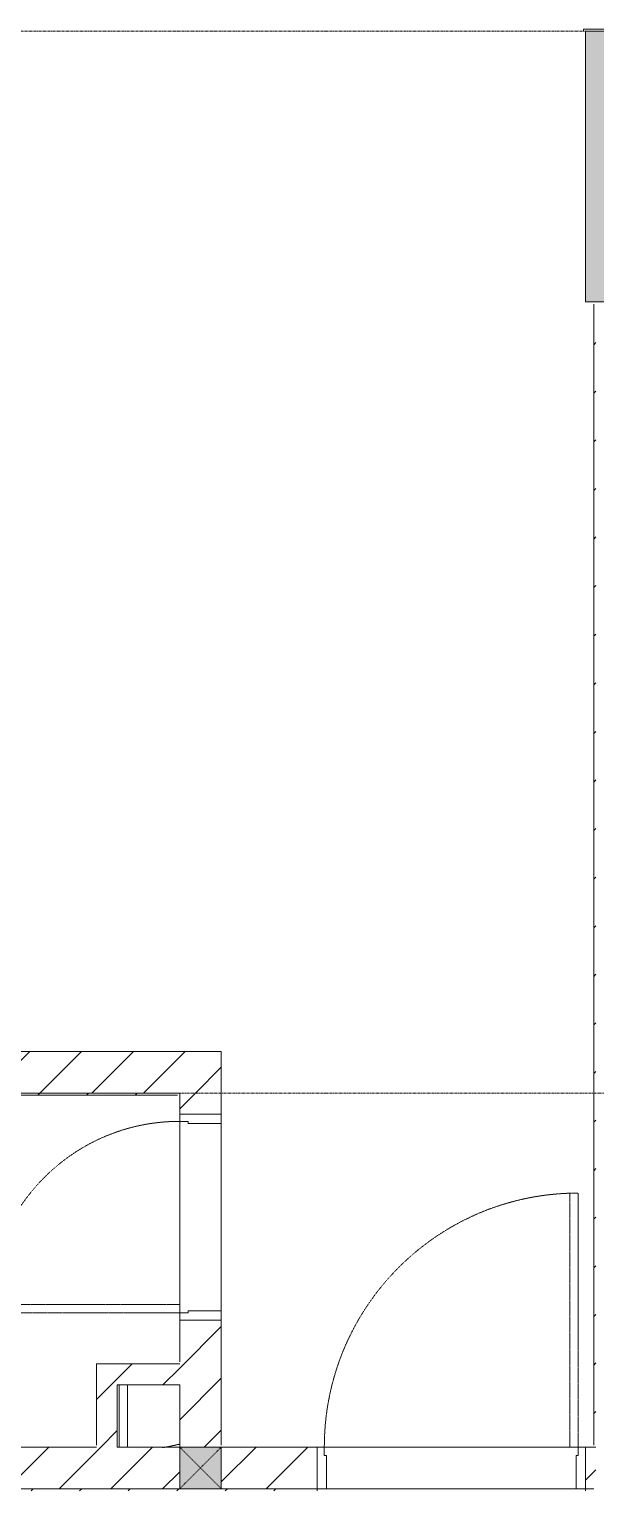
# Model space of a CAD drawing. Header units: millimetres. Extents: x 5359 to 218750, y -16347 to 109893.
# Drawn here: x 80654 to 83377, y 26537 to 33547 of the extents above; entities that cross this region are included whole.
import ezdxf

# ---------------------------------------------------------------- set-up
doc = ezdxf.new("R2010")
doc.units = ezdxf.units.MM
for name, pattern in [('Dash', [6, 3, -3]), ('Grid Line', [22.225, 12.7, -3.175, 3.175, -3.175]), ('NET VAN', [1.06, 0.53, -0.53])]:
    doc.linetypes.add(name, pattern=pattern)
for name, color, linetype, lineweight in [('0-1', 7, 'Continuous', 5), ('A-DETL-GENF-2', 9, 'NET VAN', 9), ('A-DOOR', 31, 'Continuous', 9), ('A-DOOR-FRAM', 31, 'Continuous', 9), ('A-WALL', 113, 'Continuous', 9), ('A-WALL-3', 113, 'Continuous', 18), ('A-WALL-PATT-3', 111, 'Continuous', 9), ('I-WALL-3', 2, 'Continuous', 18), ('S-COLS', 52, 'Continuous', 9), ('S-COLS-1', 253, 'Continuous', 5), ('S-COLS-2', 53, 'Continuous', 18), ('S-COLS-4', 52, 'Continuous', 18), ('S-COLS-5', 52, 'Dash', 9), ('S-COLS-HDLN', 52, 'Dash', 9), ('S-GRID-1', 1, 'Grid Line', 9)]:
    doc.layers.add(name, color=color, linetype=linetype, lineweight=lineweight)
pattern_1 = [(45, (0, 0), (-124.4508, 124.4508), [])]
pattern_2 = [(45, (0, 0), (-116.67262, 116.67262), [])]

# ---------------------------------------------------------------- blocks, each defined once
blk = doc.blocks.new('NCV_TKTC_KET CAU_rvt-1-TKCS_MB ĐỊNH VỊ CỔNG-HÀNG RÀO')
at = {"layer": 'S-COLS-1'}
blk.add_hatch(color=256, dxfattribs=at).paths.add_polyline_path([(83327.6, 32236.9), (83777.6, 32236.9), (83777.6, 33536.9), (83327.6, 33536.9), (83327.6, 32965.3)])
at = {"layer": 'S-COLS-2'}
for p, q in [((83777.6, 33536.9), (83327.6, 33536.9)), ((83327.6, 33536.9), (83327.6, 32236.9)), ((83327.6, 32236.9), (83777.6, 32236.9))]:
    blk.add_line(p, q, dxfattribs=at)
blk = doc.blocks.new('FD_02 - FD_03 - FD_03-KY THUAT-900x2200mm-801876-TKCS_MB ĐỊNH VỊ CỔNG-HÀNG RÀO')
at = {"layer": 'A-DETL-GENF-2'}
for p, q in [((460, -100), (420, -100)), ((420, -100), (420, -1020)), ((460, -1020), (460, -100)), ((420, -1020), (460, -1020))]:
    blk.add_line(p, q, dxfattribs=at)
blk.add_arc((460, -100), 920, 180, 267.50809, dxfattribs=at)
at = {"layer": 'A-DOOR-FRAM'}
for p, q in [((-495, 100), (-450, 100)), ((-495, -100), (-495, 100)), ((-450, 100), (-450, -60)), ((450, 100), (495, 100)), ((450, -60), (450, 100)), ((495, 100), (495, -100)), ((-450, -60), (-460, -60)), ((-460, -60), (-460, -100)), ((460, -60), (450, -60)), ((460, -100), (460, -60)), ((-460, -100), (-495, -100)), ((495, -100), (460, -100))]:
    blk.add_line(p, q, dxfattribs=at)
blk = doc.blocks.new('FD_01 - FD_01-1200x2200mm-V1-TKCS_MB ĐỊNH VỊ CỔNG-HÀNG RÀO')
at = {"layer": 'A-DETL-GENF-2'}
for p, q in [((570, 100), (570, 1320)), ((570, 1320), (610, 1320)), ((610, 1320), (610, 100)), ((610, 100), (570, 100))]:
    blk.add_line(p, q, dxfattribs=at)
blk.add_arc((610, 100), 1220, 91.87889, 180, dxfattribs=at)
at = {"layer": 'A-DOOR-FRAM'}
for p, q in [((-610, 100), (-645, 100)), ((-645, 100), (-645, -100)), ((-610, 60), (-610, 100)), ((645, 100), (610, 100)), ((610, 100), (610, 60)), ((645, -100), (645, 100)), ((-600, 60), (-610, 60)), ((-600, -100), (-600, 60)), ((610, 60), (600, 60)), ((600, 60), (600, -100)), ((-645, -100), (-600, -100)), ((600, -100), (645, -100))]:
    blk.add_line(p, q, dxfattribs=at)
blk = doc.blocks.new('FD_01 - FD_01-1200x2200mm-V316-TKCS_MB ĐỊNH VỊ CỔNG-HÀNG RÀO')
at = {"layer": 'A-DETL-GENF-2'}
for p, q in [((570, 1000), (570, 1299.6)), ((610, 1299.6), (610, 1000))]:
    blk.add_line(p, q, dxfattribs=at)
blk.add_arc((610, 100), 1220, 99.75978, 103.79049, dxfattribs=at)
blk = doc.blocks.new('G1_SOF - BO TRU - 200x200-3050151-TKCS_MB ĐỊNH VỊ CỔNG-HÀNG RÀO')
at = {"layer": 'S-COLS-HDLN'}
for p, q in [((-100, 100), (100, -100)), ((100, 100), (-100, -100))]:
    blk.add_line(p, q, dxfattribs=at)

msp = doc.modelspace()

# ---------------------------------------------------------------- hatches: boundary and pattern name
at = {"layer": 'A-WALL-PATT-3'}
h = msp.add_hatch(dxfattribs=at)
h.set_pattern_fill('FP_32', color=256, style=0, pattern_type=2)
h.set_pattern_definition(pattern_2)
h.paths.add_polyline_path([(101367.6, 33536.9), (104202.6, 33536.9), (104202.6, 33546.9), (101367.6, 33546.9)])
h.paths.add_polyline_path([(86652.3, 33536.9), (90337.6, 33536.9), (90337.6, 33546.9), (85247.6, 33546.9), (85247.6, 33536.9), (86457.8, 33536.9)])
h.paths.add_polyline_path([(94852.4, 33536.9), (100277.6, 33536.9), (100277.6, 33546.9), (93167.6, 33546.9), (93167.6, 33536.9)])
h.paths.add_polyline_path([(92077.6, 33536.9), (92075.4, 33546.9), (91427.6, 33546.9), (91427.6, 33536.9), (91927.6, 33536.9)])
h.paths.add_polyline_path([(83327.6, 33536.9), (84257.6, 33536.9), (84255.4, 33546.9), (83317.6, 33546.9), (83317.6, 33536.9)])
h = msp.add_hatch(dxfattribs=at)
h.set_pattern_fill('FP_32', color=256, style=0, pattern_type=2)
h.set_pattern_definition(pattern_2)
h.paths.add_polyline_path([(83367.6, 26737.4), (83377.6, 26737.4), (83377.6, 32236.9), (83367.6, 32236.9), (83367.6, 26747.4)])
h = msp.add_hatch(dxfattribs=at)
h.set_pattern_fill('FP_1', color=256, style=0, pattern_type=2)
h.set_pattern_definition(pattern_1)
h.paths.add_polyline_path([(81577.6, 28436.9), (81577.6, 28636.9), (80552.6, 28636.9), (80552.6, 28436.9), (81377.6, 28436.9)])
h = msp.add_hatch(dxfattribs=at)
h.set_pattern_fill('FP_32', color=256, style=0, pattern_type=2)
h.set_pattern_definition(pattern_2)
h.paths.add_polyline_path([(80405.7, 28426.9), (81367.6, 28426.9), (81367.6, 28436.9), (79887.6, 28436.9), (79887.6, 28426.9)])
h = msp.add_hatch(dxfattribs=at)
h.set_pattern_fill('FP_1', color=256, style=0, pattern_type=2)
h.set_pattern_definition(pattern_1)
h.paths.add_polyline_path([(81377.6, 26737.4), (81577.6, 26737.4), (81577.6, 27346.9), (81377.6, 27346.9), (81377.6, 27036.9)])
h.paths.add_polyline_path([(81377.6, 28336.9), (81577.6, 28336.9), (81577.6, 28436.9), (81377.6, 28436.9)])
h = msp.add_hatch(dxfattribs=at)
h.set_pattern_fill('FP_1', color=256, style=0, pattern_type=2)
h.set_pattern_definition(pattern_1)
h.paths.add_polyline_path([(81077.6, 26737.4), (81077.6, 27136.9), (80977.6, 27136.9), (80977.6, 26737.4)])
h = msp.add_hatch(dxfattribs=at)
h.set_pattern_fill('FP_1', color=256, style=0, pattern_type=2)
h.set_pattern_definition(pattern_1)
h.paths.add_polyline_path([(81077.6, 27036.9), (81377.6, 27036.9), (81377.6, 27136.9), (81077.6, 27136.9), (81077.6, 27047.8)])
h = msp.add_hatch(dxfattribs=at)
h.set_pattern_fill('FP_1', color=256, style=0, pattern_type=2)
h.set_pattern_definition(pattern_1)
h.paths.add_polyline_path([(83367.6, 26537.4), (83377.6, 26537.4), (83377.6, 26737.4), (83327.6, 26737.4), (83327.6, 26537.4)])
h.paths.add_polyline_path([(77462.6, 26537.4), (81377.6, 26537.4), (81377.6, 26737.4), (77452.6, 26737.4), (77452.6, 26537.4)])
h.paths.add_polyline_path([(81577.6, 26537.4), (82037.6, 26537.4), (82037.6, 26737.4), (81577.6, 26737.4)])
h = msp.add_hatch(dxfattribs=at)
h.set_pattern_fill('FP_32', color=256, style=0, pattern_type=2)
h.set_pattern_definition(pattern_2)
h.paths.add_polyline_path([(80405.7, 26527.4), (82037.6, 26527.4), (82037.6, 26537.4), (77462.6, 26537.4), (77462.6, 26527.4), (80190.6, 26527.4), (80186.1, 26536.9), (80252.6, 26534.5), (80252.6, 26527.4)])
h.paths.add_polyline_path([(83327.6, 26527.4), (83367.6, 26527.4), (83367.6, 26537.4), (83327.6, 26537.4)])
at = {"layer": 'S-COLS-1'}
msp.add_hatch(color=256, dxfattribs=at).paths.add_polyline_path([(81377.6, 26537.4), (81577.6, 26537.4), (81577.6, 26737.4), (81377.6, 26737.4)])

# ---------------------------------------------------------------- linework, layer by layer
at = {"layer": 'A-WALL'}
for p, q in [((80552.6, 28436.9), (81367.6, 28436.9)), ((81377.6, 28436.9), (81377.6, 28336.9)), ((81577.6, 28336.9), (81577.6, 28436.9)), ((81377.6, 27381.9), (81377.6, 28301.9)), ((81577.6, 28291.9), (81577.6, 27391.9)), ((81377.6, 27346.9), (81377.6, 27146.9)), ((81577.6, 26747.4), (81577.6, 27346.9)), ((80977.6, 26737.4), (79887.6, 26737.4)), ((81377.6, 26537.4), (81377.6, 26737.4)), ((82037.6, 26737.4), (81377.6, 26737.4)), ((81577.6, 26737.4), (81577.6, 26537.4)), ((82072.6, 26737.4), (83292.6, 26737.4)), ((83367.6, 26737.4), (83327.6, 26737.4)), ((77462.6, 26537.4), (81377.6, 26537.4)), ((81577.6, 26537.4), (82037.6, 26537.4)), ((83282.6, 26537.4), (82082.6, 26537.4)), ((83327.6, 26537.4), (83367.6, 26537.4))]:
    msp.add_line(p, q, dxfattribs=at)
at = {"layer": 'A-WALL-3'}
for p, q in [((81577.6, 28636.9), (80552.6, 28636.9)), ((81577.6, 28436.9), (81577.6, 28636.9)), ((80977.6, 27136.9), (80977.6, 26747.4)), ((81377.6, 27136.9), (80977.6, 27136.9)), ((81077.6, 26737.4), (81077.6, 27036.9)), ((81077.6, 27036.9), (81377.6, 27036.9)), ((81377.6, 27036.9), (81377.6, 26737.4)), ((81377.6, 26737.4), (81077.6, 26737.4)), ((83377.6, 26737.4), (83367.6, 26737.4))]:
    msp.add_line(p, q, dxfattribs=at)
at = {"layer": 'I-WALL-3'}
for p, q in [((84257.6, 33546.9), (83317.6, 33546.9)), ((83317.6, 33546.9), (83317.6, 33536.9)), ((83327.6, 33536.9), (83777.6, 33536.9)), ((83377.6, 32236.9), (83367.6, 32236.9)), ((83367.6, 32226.9), (83367.6, 26747.4)), ((79887.6, 28426.9), (81367.6, 28426.9)), ((81577.6, 26537.4), (81377.6, 26537.4)), ((82037.6, 26527.4), (82037.6, 26537.4)), ((83327.6, 26537.4), (83327.6, 26527.4))]:
    msp.add_line(p, q, dxfattribs=at)
at = {"layer": 'S-COLS'}
for p, q in [((81577.6, 26737.4), (81377.6, 26737.4)), ((81377.6, 26737.4), (81377.6, 26537.4)), ((81577.6, 26537.4), (81577.6, 26737.4))]:
    msp.add_line(p, q, dxfattribs=at)
at = {"layer": 'S-COLS-4'}
msp.add_line((81377.6, 26537.4), (81577.6, 26537.4), dxfattribs=at)
at = {"layer": 'S-GRID-1'}
for p, q in [((135474.6, 33536.9), (24837.1, 33536.9)), ((135474.6, 28436.9), (24837.1, 28436.9))]:
    msp.add_line(p, q, dxfattribs=at)

# ---------------------------------------------------------------- block references
at = {"layer": '0-1'}
msp.add_blockref('NCV_TKTC_KET CAU_rvt-1-TKCS_MB ĐỊNH VỊ CỔNG-HÀNG RÀO', (0, 0), dxfattribs=at)
at = {"layer": 'A-DOOR'}
for name, p, rotation in [('FD_02 - FD_03 - FD_03-KY THUAT-900x2200mm-801876-TKCS_MB ĐỊNH VỊ CỔNG-HÀNG RÀO', (81477.6, 27841.9), 270), ('FD_01 - FD_01-1200x2200mm-V316-TKCS_MB ĐỊNH VỊ CỔNG-HÀNG RÀO', (81697.6, 28036.9), 180)]:
    msp.add_blockref(name, p, dxfattribs=dict(at, rotation=rotation))
msp.add_blockref('FD_01 - FD_01-1200x2200mm-V1-TKCS_MB ĐỊNH VỊ CỔNG-HÀNG RÀO', (82682.6, 26637.4), dxfattribs=at)
at = {"layer": 'S-COLS-5'}
msp.add_blockref('G1_SOF - BO TRU - 200x200-3050151-TKCS_MB ĐỊNH VỊ CỔNG-HÀNG RÀO', (81477.6, 26637.4), dxfattribs=at)

doc.saveas('drawing.dxf')
